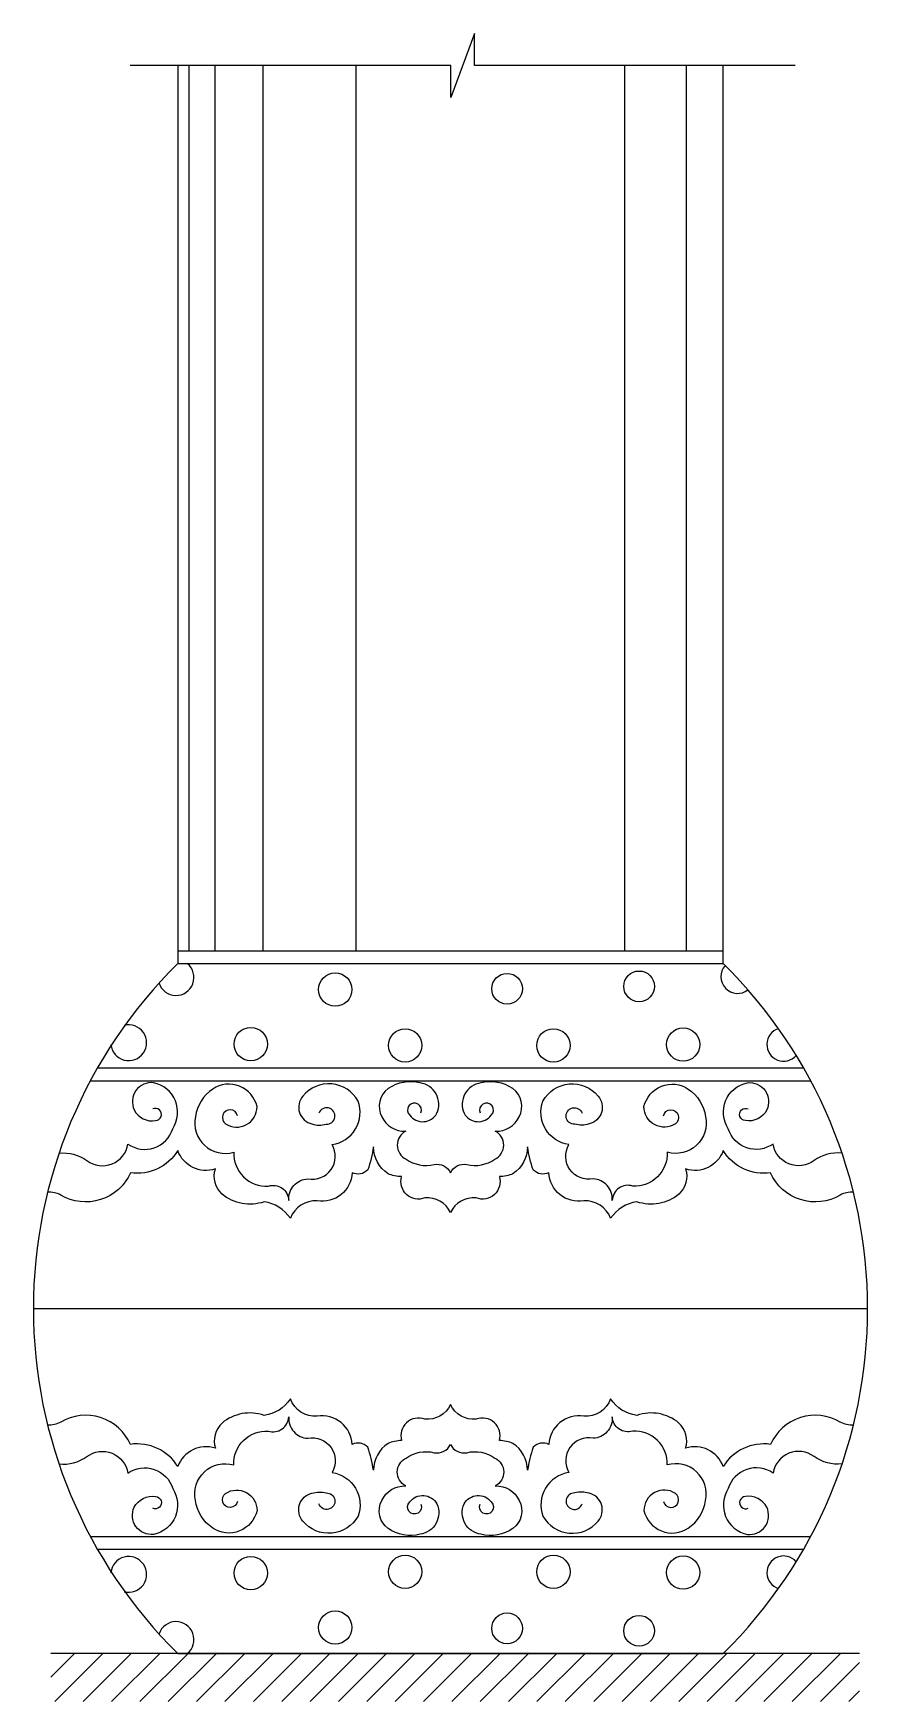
# Model space of a CAD drawing. Extents: x 1583 to 2051, y 3492 to 4428.
import ezdxf

# ---------------------------------------------------------------- set-up
doc = ezdxf.new("R2010")
doc.units = 0
doc.header["$LTSCALE"] = 100
doc.header["$MEASUREMENT"] = 0
for name, color, linetype in [('2', 2, 'CONTINUOUS'), ('3', 3, 'CONTINUOUS'), ('4', 4, 'CONTINUOUS'), ('7', 7, 'CONTINUOUS')]:
    doc.layers.add(name, color=color, linetype=linetype)

msp = doc.modelspace()

# ---------------------------------------------------------------- hatches: boundary and pattern name
at = {"layer": '3'}
h = msp.add_hatch(dxfattribs=at)
h.set_pattern_fill('ANSI31', color=256, scale=90, style=0)
h.set_pattern_definition([(45, (-5980.376, 4046.546), (-7.954951, 7.954951), [])])
h.paths.add_polyline_path([(2046.83, 3519.32), (1970.33, 3519.32), (1664.33, 3519.32), (1593.17, 3519.32), (1593.17, 3492.32), (2046.83, 3492.32)])

# ---------------------------------------------------------------- linework, layer by layer
at = {"layer": '2'}
msp.add_line((2046.83, 3519.32), (1593.17, 3519.32), dxfattribs=at)
at = {"layer": '3'}
for p, q in [((1664.33, 3906.32), (1970.33, 3906.32)), ((1619.25, 3847.82), (2015.4, 3847.82)), ((1619.25, 3577.82), (2015.4, 3577.82))]:
    msp.add_line(p, q, dxfattribs=at)
for points in [[(2010.58, 4410.22), (1830.71, 4410.22), (1830.71, 4428.2), (1817.46, 4392.25), (1817.46, 4410.22), (1637.6, 4410.22)], [(1670.63, 4410.22), (1670.63, 3913.52)], [(1685.03, 4410.22), (1685.03, 3913.52)], [(1712.03, 4410.22), (1712.03, 3913.52)], [(1764.23, 4410.22), (1764.23, 3913.52)], [(1915.18, 3913.52), (1915.18, 4410.22)], [(1949.63, 3913.52), (1949.63, 4410.22)]]:
    msp.add_lwpolyline(points, dxfattribs=at)
for points in [[(1597.68, 3799.96, -0.189568), (1613.38, 3795.82, 0.565038), (1636.36, 3805.14, 0.510659), (1661.5, 3813.75, 0.530843), (1650.8, 3839.48, 0.595502), (1639.94, 3824.28, 0.335178), (1651.89, 3818.31, 1.225889), (1650.26, 3824.82)], [(1697.89, 3821.02, 1.447127), (1691.17, 3816.49, 0.599863), (1708.78, 3826.12, 0.52538), (1683.93, 3835.98, 0.211604), (1674.26, 3820.45, 0.567946), (1695.75, 3800.56, 0.444846), (1715.14, 3781.57, -0.491296), (1726.59, 3773.53, -0.42784), (1737.35, 3785.59, 0.649627), (1750.9, 3804.79, 0.47422), (1765.47, 3829.26, 0.528228), (1734.52, 3832.07, 0.568604), (1739.6, 3816.42, 0.151133), (1747.6, 3816.25, 2.005608), (1743.5, 3822.39)], [(1800.66, 3822.55, 1.974697), (1794.49, 3821.32, 0.549764), (1809.65, 3822.37, 0.497802), (1800.31, 3839.45, 0.208902), (1782.34, 3836.28, 0.372302), (1778.81, 3820.44, 0.299099), (1792.2, 3812.34, 0.615365), (1792.38, 3796.67, 0.218575), (1808.24, 3793.68, -0.339927), (1817.33, 3788.99, -0.339927), (1826.41, 3793.68, 0.218575), (1842.27, 3796.67, 0.615365), (1842.45, 3812.34, 0.299099), (1855.84, 3820.44, 0.372302), (1852.31, 3836.28, 0.208902), (1834.34, 3839.45, 0.497802), (1825, 3822.37, 0.549764), (1840.16, 3821.32, 1.974697), (1833.99, 3822.55)], [(1936.76, 3821.02, -1.447127), (1943.48, 3816.49, -0.599863), (1925.87, 3826.12, -0.52538), (1950.72, 3835.98, -0.211604), (1960.39, 3820.45, -0.567946), (1938.9, 3800.56, -0.444846), (1919.52, 3781.57, 0.491296), (1908.06, 3773.53, 0.42784), (1897.3, 3785.59, -0.649627), (1883.75, 3804.79, -0.47422), (1869.18, 3829.26, -0.528228), (1900.13, 3832.07, -0.568604), (1895.05, 3816.42, -0.151133), (1887.05, 3816.25, -2.005608), (1891.15, 3822.39)], [(2036.97, 3799.96, 0.189568), (2021.27, 3795.82, -0.565038), (1998.29, 3805.14, -0.510659), (1973.15, 3813.75, -0.530843), (1983.85, 3839.48, -0.595502), (1994.71, 3824.28, -0.335178), (1982.76, 3818.31, -1.225889), (1984.39, 3824.82)], [(1697.89, 3604.63, -1.447127), (1691.17, 3609.16, -0.599863), (1708.78, 3599.53, -0.52538), (1683.93, 3589.66, -0.211604), (1674.26, 3605.19, -0.567946), (1695.75, 3625.09, -0.444846), (1715.14, 3644.08, 0.491296), (1726.59, 3652.11, 0.42784), (1737.35, 3640.05, -0.649627), (1750.9, 3620.86, -0.47422), (1765.47, 3596.39, -0.528228), (1734.52, 3593.57, -0.568604), (1739.6, 3609.22, -0.151133), (1747.6, 3609.39, -2.005608), (1743.5, 3603.25)], [(1936.76, 3604.63, 1.447127), (1943.48, 3609.16, 0.599863), (1925.87, 3599.53, 0.52538), (1950.72, 3589.66, 0.211604), (1960.39, 3605.19, 0.567946), (1938.9, 3625.09, 0.444846), (1919.52, 3644.08, -0.491296), (1908.06, 3652.11, -0.42784), (1897.3, 3640.05, 0.649627), (1883.75, 3620.86, 0.47422), (1869.18, 3596.39, 0.528228), (1900.13, 3593.57, 0.568604), (1895.05, 3609.22, 0.151133), (1887.05, 3609.39, 2.005608), (1891.15, 3603.25)], [(1597.68, 3625.69, 0.189568), (1613.38, 3629.83, -0.565038), (1636.36, 3620.5, -0.510659), (1661.5, 3611.89, -0.530843), (1650.8, 3586.17, -0.595502), (1639.94, 3601.36, -0.335178), (1651.89, 3607.33, -1.225889), (1650.26, 3600.82)], [(1800.66, 3603.1, -1.974697), (1794.49, 3604.33, -0.549764), (1809.65, 3603.27, -0.497802), (1800.31, 3586.19, -0.208902), (1782.34, 3589.36, -0.372302), (1778.81, 3605.21, -0.299099), (1792.2, 3613.31, -0.615365), (1792.38, 3628.98, -0.218575), (1808.24, 3631.97, 0.339927), (1817.33, 3636.65, 0.339927), (1826.41, 3631.97, -0.218575), (1842.27, 3628.98, -0.615365), (1842.45, 3613.31, -0.299099), (1855.84, 3605.21, -0.372302), (1852.31, 3589.36, -0.208902), (1834.34, 3586.19, -0.497802), (1825, 3603.27, -0.549764), (1840.16, 3604.33, -1.974697), (1833.99, 3603.1)], [(2036.97, 3625.69, -0.189568), (2021.27, 3629.83, 0.565038), (1998.29, 3620.5, 0.510659), (1973.15, 3611.89, 0.530843), (1983.85, 3586.17, 0.595502), (1994.71, 3601.36, 0.335178), (1982.76, 3607.33, 1.225889), (1984.39, 3600.82)]]:
    msp.add_lwpolyline(points, format="xyb", dxfattribs=at)
for centre, radius in [((1752.69, 3891.75), 9.34), ((1849.07, 3892.22), 8.62), ((1923.12, 3893.57), 8.62), ((1705.26, 3861.21), 9.34), ((1791.89, 3860.48), 9.34), ((1875.03, 3860.48), 9.34), ((1947.83, 3860.95), 9.34), ((1705.26, 3564.44), 9.34), ((1791.89, 3565.17), 9.34), ((1875.03, 3565.17), 9.34), ((1947.83, 3564.7), 9.34), ((1752.69, 3533.9), 9.34), ((1849.07, 3533.43), 8.62), ((1923.12, 3532.07), 8.62)]:
    msp.add_circle(centre, radius, dxfattribs=at)
for centre, radius, start, end in [((1663.35, 3898.51), 10.05, 198.269, 50.99942), ((1978.36, 3898.96), 9.34, 137.87215, 308.40107), ((1636.8, 3861.94), 10.05, 185.5361, 104.90297), ((2004.19, 3860.95), 9.34, 107.75468, 319.08147), ((1636.8, 3563.7), 10.05, 255.09703, 174.4639), ((2004.19, 3564.7), 9.34, 40.91853, 252.24532), ((1663.35, 3527.14), 10.05, 309.00058, 161.731)]:
    msp.add_arc(centre, radius, start, end, dxfattribs=at)
at = {"layer": '4'}
msp.add_lwpolyline([(1664.33, 4410.22), (1664.33, 3906.32, 0.418605), (1664.33, 3519.32), (1970.33, 3519.32, 0.418605), (1970.33, 3906.32), (1970.33, 4410.22)], format="xyb", dxfattribs=at)
at = {"layer": '7'}
for p, q in [((1664.33, 3913.52), (1970.33, 3913.52)), ((1615.27, 3840.62), (2019.38, 3840.62)), ((1583.33, 3712.82), (2051.33, 3712.82)), ((1615.27, 3585.02), (2019.38, 3585.02))]:
    msp.add_line(p, q, dxfattribs=at)
for points in [[(2043.34, 3778.21, 0.130466), (2036, 3776.51, -0.451304), (1996.89, 3789, -0.298313), (1970.27, 3801.48, -0.411225), (1949.23, 3791.17, -0.291601), (1945.45, 3777.06, -0.264842), (1921.92, 3772.71, 0.219814), (1907.17, 3763.49, 0.327265), (1892.04, 3773.26, -0.446687), (1872.48, 3789, -0.328524), (1863.79, 3790.63, -0.058655), (1860.6, 3803.54, -0.245123), (1852.38, 3788.46, -0.087988), (1844.77, 3786.83, -0.61808), (1831.74, 3774.89, 0.317877), (1817.33, 3766.7, 0.317877), (1802.91, 3774.89, -0.61808), (1789.88, 3786.83, -0.087988), (1782.27, 3788.46, -0.245123), (1774.05, 3803.54, -0.058655), (1770.86, 3790.63, -0.328524), (1762.17, 3789, -0.446687), (1742.61, 3773.26, 0.327265), (1727.48, 3763.49, 0.219814), (1712.73, 3772.71, -0.264842), (1689.2, 3777.06, -0.291601), (1685.42, 3791.17, -0.411225), (1664.38, 3801.48, -0.298313), (1637.76, 3789, -0.451304), (1598.65, 3776.51, 0.130466), (1591.31, 3778.21)], [(2043.34, 3647.43, -0.130466), (2036, 3649.13, 0.451304), (1996.89, 3636.65, 0.298313), (1970.27, 3624.16, 0.411225), (1949.23, 3634.48, 0.291601), (1945.45, 3648.59, 0.264842), (1921.92, 3652.93, -0.219814), (1907.17, 3662.16, -0.327265), (1892.04, 3652.39, 0.446687), (1872.48, 3636.65, 0.328524), (1863.79, 3635.02, 0.058655), (1860.6, 3622.11, 0.245123), (1852.38, 3637.19, 0.087988), (1844.77, 3638.82, 0.61808), (1831.74, 3650.76, -0.317877), (1817.33, 3658.94, -0.317877), (1802.91, 3650.76, 0.61808), (1789.88, 3638.82, 0.087988), (1782.27, 3637.19, 0.245123), (1774.05, 3622.11, 0.058655), (1770.86, 3635.02, 0.328524), (1762.17, 3636.65, 0.446687), (1742.61, 3652.39, -0.327265), (1727.48, 3662.16, -0.219814), (1712.73, 3652.93, 0.264842), (1689.2, 3648.59, 0.291601), (1685.42, 3634.48, 0.411225), (1664.38, 3624.16, 0.298313), (1637.76, 3636.65, 0.451304), (1598.65, 3649.13, -0.130466), (1591.31, 3647.43)]]:
    msp.add_lwpolyline(points, format="xyb", dxfattribs=at)

doc.saveas('drawing.dxf')
